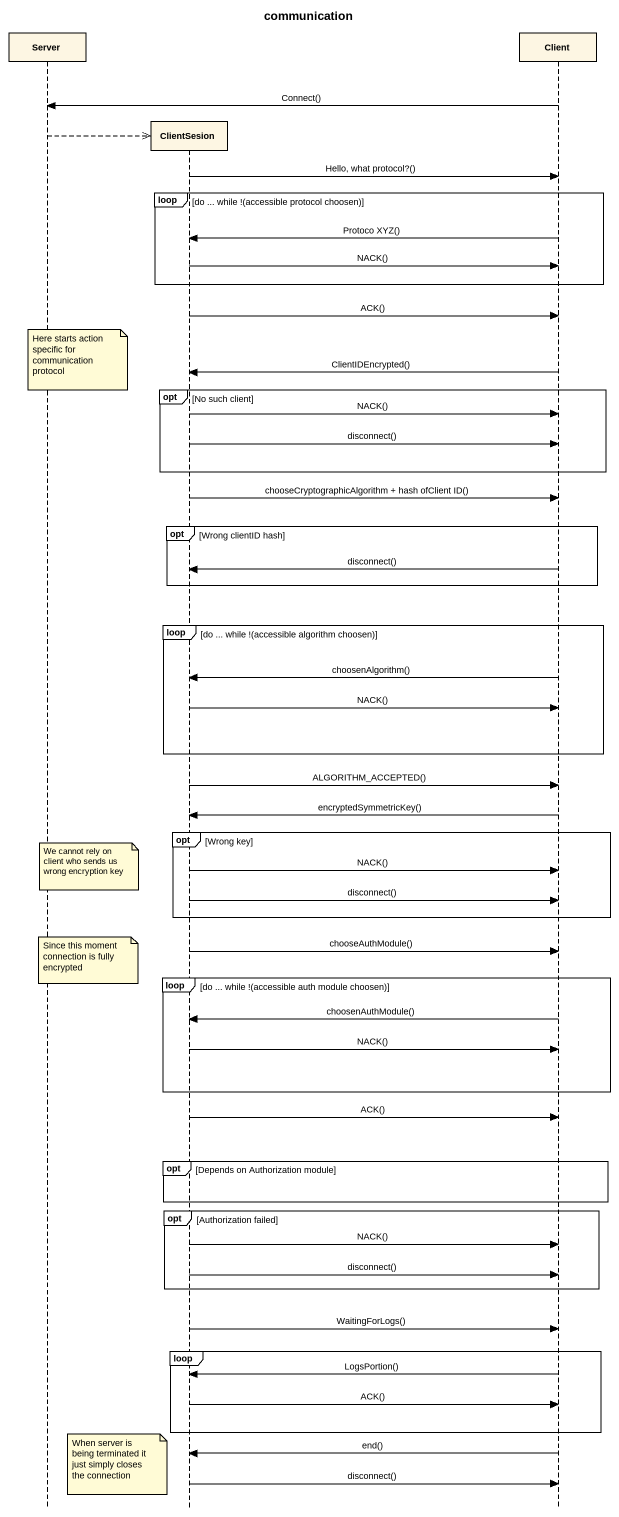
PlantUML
@startuml
title communication
hide footbox
participant Server
participant ClientSesion
participant Client

Client -> Server : Connect()
Server -->> ClientSesion **
ClientSesion -> Client : Hello, what protocol?()
loop do ... while !(accessible protocol choosen)
  Client -> ClientSesion : Protoco XYZ()
  ClientSesion -> Client : NACK()
end
ClientSesion -> Client : ACK()
note over Server : Here starts action specific for communication protocol
Client -> ClientSesion : ClientIDEncrypted()
opt No such client
  ClientSesion -> Client : NACK()
  ClientSesion -> Client : disconnect()
end
ClientSesion -> Client : chooseCryptographicAlgorithm + hash ofClient ID()
opt Wrong clientID hash
  Client -> ClientSesion : disconnect()
end
loop do ... while !(accessible algorithm choosen)
  Client -> ClientSesion : choosenAlgorithm()
  ClientSesion -> Client : NACK()
end
ClientSesion -> Client : ALGORITHM_ACCEPTED()
Client -> ClientSesion : encryptedSymmetricKey()
opt Wrong key
  note over Server : We cannot rely on client who sends us wrong encryption key
  ClientSesion -> Client : NACK()
  ClientSesion -> Client : disconnect()
end
ClientSesion -> Client : chooseAuthModule()
note over Server : Since this moment connection is fully encrypted
loop do ... while !(accessible auth module choosen)
  Client -> ClientSesion : choosenAuthModule()
  ClientSesion -> Client : NACK()
end
ClientSesion -> Client : ACK()
opt Depends on Authorization module
end
opt Authorization failed
  ClientSesion -> Client : NACK()
  ClientSesion -> Client : disconnect()
end
ClientSesion -> Client : WaitingForLogs()
loop
  Client -> ClientSesion : LogsPortion()
  ClientSesion -> Client : ACK()
end
Client -> ClientSesion : end()
note right of Server : When server is being terminated it just simply closes the connection
ClientSesion -> Client : disconnect()
@enduml
